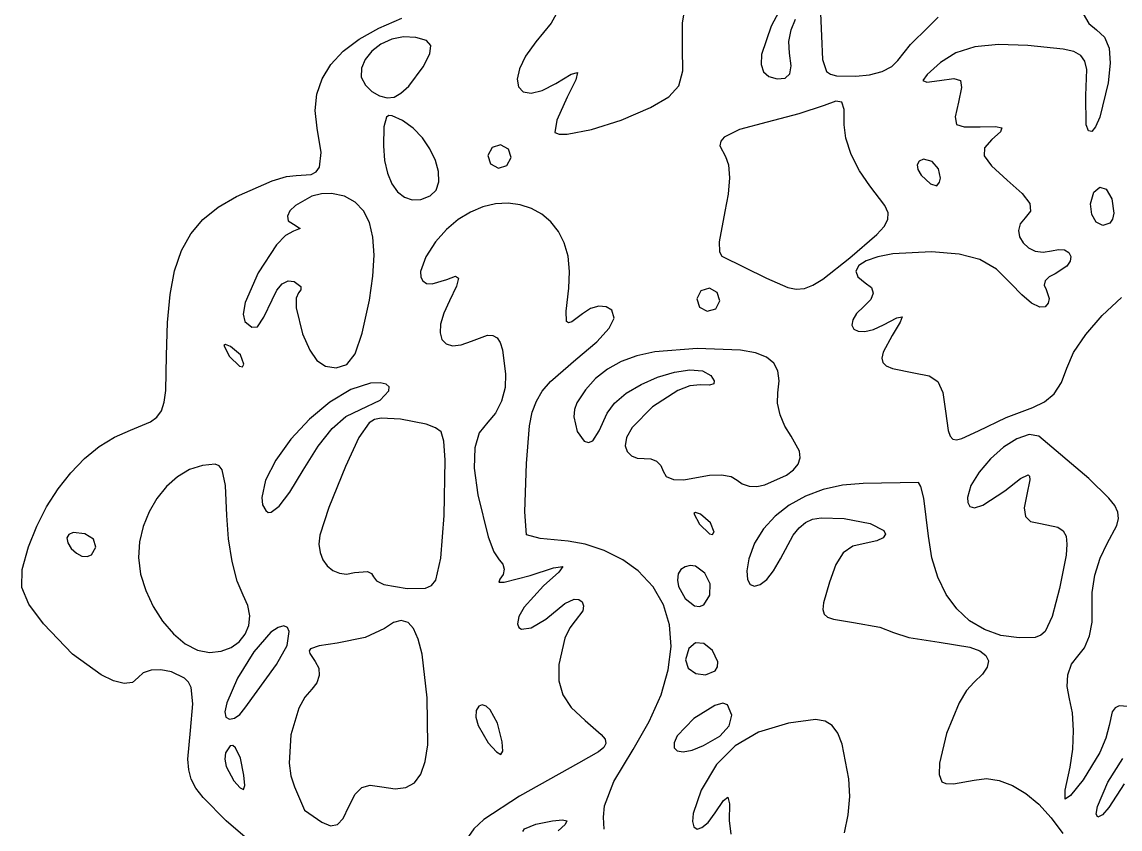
# Model space of a CAD drawing. Extents: x 9 to 1857, y 16 to 982.
# Drawn here: x 1263.6 to 1350.9, y 206.3 to 270.4 of the extents above; entities that cross this region are included whole.
import ezdxf

# ---------------------------------------------------------------- set-up
doc = ezdxf.new("R2010")
doc.units = 0

msp = doc.modelspace()

# ---------------------------------------------------------------- linework, layer by layer
at = {"layer": 'Layer 1'}
for p, q in [((1324.8437, 273.23705), (1323.156334, 270.089333)), ((1316.111671, 270.33617), (1316.422222, 272.293998)), ((1291.965515, 269.938822), (1293.798, 270.72022)), ((1306.059888, 271.037731), (1305.667348, 270.329052)), ((1324.742087, 269.813084), (1325.107595, 270.657495)), ((1327.090333, 271.110909), (1327.1607, 269.29067)), ((1335.6397, 270.00841), (1336.431133, 270.800848)), ((1347.95785, 271.074869), (1348.413025, 270.310464)), ((1290.414217, 269.065625), (1291.965515, 269.938822)), ((1305.667348, 270.329052), (1304.4606, 268.83676)), ((1316.1011, 268.32503), (1316.111671, 270.33617)), ((1323.156334, 270.089333), (1322.395125, 267.842475)), ((1324.570811, 268.869573), (1324.742087, 269.813084)), ((1334.226262, 268.646701), (1335.6397, 270.00841)), ((1348.413025, 270.310464), (1349.0212, 269.78873)), ((1349.0212, 269.78873), (1349.654448, 269.213211)), ((1289.145508, 268.102449), (1290.414217, 269.065625)), ((1293.001803, 269.045848), (1292.143896, 268.648866)), ((1293.944671, 269.245671), (1293.001803, 269.045848)), ((1294.9217, 269.20016), (1293.944671, 269.245671)), ((1295.761481, 268.952852), (1294.9217, 269.20016)), ((1296.1222, 268.550569), (1295.761481, 268.952852)), ((1304.4606, 268.83676), (1303.645916, 267.709527)), ((1324.6267, 267.93705), (1324.570811, 268.869573)), ((1327.1607, 269.29067), (1327.249011, 267.441452)), ((1349.654448, 269.213211), (1350.015887, 268.338469)), ((1288.160788, 267.051118), (1289.145508, 268.102449)), ((1291.42175, 268.102904), (1290.886167, 267.456137)), ((1292.143896, 268.648866), (1291.42175, 268.102904)), ((1296.030669, 267.887216), (1296.1222, 268.550569)), ((1316.138209, 266.546356), (1316.1011, 268.32503)), ((1324.753708, 266.941188), (1324.6267, 267.93705)), ((1333.2377, 267.36855), (1334.226262, 268.646701)), ((1337.840119, 267.972875), (1336.6182, 267.1969)), ((1339.354275, 268.448553), (1337.840119, 267.972875)), ((1341.236269, 268.638753), (1339.354275, 268.448553)), ((1343.5617, 268.5583), (1341.236269, 268.638753)), ((1346.368686, 268.272188), (1343.5617, 268.5583)), ((1347.22331, 268.069075), (1346.368686, 268.272188)), ((1347.783962, 267.764003), (1347.22331, 268.069075)), ((1350.015887, 268.338469), (1350.110833, 267.140422)), ((1290.886167, 267.456137), (1290.587947, 266.756743)), ((1295.5137, 266.8567), (1296.030669, 267.887216)), ((1303.645916, 267.709527), (1303.154969, 266.714718)), ((1322.395125, 267.842475), (1322.360042, 267.046123)), ((1327.249011, 267.441452), (1327.563437, 266.494827)), ((1332.761891, 266.893055), (1333.2377, 267.36855)), ((1336.6182, 267.1969), (1335.564728, 266.265088)), ((1348.104601, 267.310528), (1347.783962, 267.764003)), ((1348.239183, 266.662211), (1348.104601, 267.310528)), ((1350.110833, 267.140422), (1349.9446, 265.59499)), ((1287.461456, 265.91345), (1288.160788, 267.051118)), ((1290.587947, 266.756743), (1290.577891, 266.052898)), ((1294.350812, 265.318418), (1295.5137, 266.8567)), ((1303.154969, 266.714718), (1302.970481, 265.888353)), ((1306.0402, 265.54395), (1307.275545, 266.286889)), ((1307.275545, 266.286889), (1307.781713, 266.420576)), ((1307.781713, 266.420576), (1307.643648, 265.842448)), ((1315.831425, 265.360396), (1316.138209, 266.546356)), ((1322.360042, 267.046123), (1322.554353, 266.462092)), ((1322.554353, 266.462092), (1322.977344, 266.086084)), ((1324.272648, 265.966344), (1324.641737, 266.296546)), ((1324.641737, 266.296546), (1324.753708, 266.941188)), ((1327.563437, 266.494827), (1327.885597, 266.267114)), ((1327.885597, 266.267114), (1328.36047, 266.153599)), ((1329.8966, 266.12057), (1330.981709, 266.228105)), ((1330.981709, 266.228105), (1331.97335, 266.499254)), ((1331.97335, 266.499254), (1332.761891, 266.893055)), ((1335.564728, 266.265088), (1335.205175, 265.779076)), ((1348.166, 264.59528), (1348.239183, 266.662211)), ((1287.048914, 264.691269), (1287.461456, 265.91345)), ((1290.577891, 266.052898), (1290.9068, 265.39278)), ((1290.9068, 265.39278), (1291.430816, 264.902536)), ((1302.970481, 265.888353), (1303.075175, 265.266455)), ((1304.951562, 264.98777), (1306.0402, 265.54395)), ((1307.643648, 265.842448), (1306.9463, 264.44994)), ((1315.029003, 264.485111), (1315.831425, 265.360396)), ((1322.977344, 266.086084), (1323.6283, 265.9138)), ((1323.6283, 265.9138), (1324.272648, 265.966344)), ((1328.36047, 266.153599), (1329.8966, 266.12057)), ((1335.205175, 265.779076), (1335.535134, 265.646182)), ((1335.535134, 265.646182), (1336.5502, 265.77372)), ((1336.5502, 265.77372), (1337.679941, 265.924258)), ((1337.679941, 265.924258), (1338.2199, 265.786481)), ((1338.2199, 265.786481), (1338.298309, 265.212867)), ((1349.9446, 265.59499), (1349.288778, 262.873877)), ((1286.924562, 263.386395), (1287.048914, 264.691269)), ((1291.430816, 264.902536), (1292.035175, 264.560733)), ((1292.035175, 264.560733), (1292.645122, 264.398415)), ((1292.645122, 264.398415), (1293.1859, 264.44663)), ((1293.1859, 264.44663), (1293.73042, 264.759669)), ((1293.1859, 264.44663), (1293.1859, 264.44663)), ((1293.73042, 264.759669), (1294.350812, 265.318418)), ((1303.075175, 265.266455), (1303.451772, 264.885044)), ((1303.451772, 264.885044), (1304.082994, 264.780142)), ((1304.082994, 264.780142), (1304.951562, 264.98777)), ((1306.9463, 264.44994), (1306.137487, 262.621004)), ((1313.5792, 263.63846), (1315.029003, 264.485111)), ((1338.298309, 265.212867), (1338.0434, 264.05589)), ((1348.199584, 262.26165), (1348.166, 264.59528)), ((1311.234902, 262.624256), (1313.5792, 263.63846)), ((1327.379, 263.80423), (1325.356112, 263.121265)), ((1328.295105, 264.132462), (1327.379, 263.80423)), ((1328.785462, 264.060992), (1328.295105, 264.132462)), ((1328.966614, 263.475679), (1328.785462, 264.060992)), ((1338.0434, 264.05589), (1337.793255, 262.89475)), ((1287.0898, 262.00065), (1286.924562, 263.386395)), ((1292.582962, 262.852625), (1292.388458, 262.099489)), ((1292.771269, 262.986023), (1292.582962, 262.852625)), ((1293.036611, 262.979474), (1292.771269, 262.986023)), ((1293.8474, 262.61304), (1293.036611, 262.979474)), ((1325.356112, 263.121265), (1322.844, 262.4659)), ((1328.9551, 262.26238), (1328.966614, 263.475679)), ((1337.793255, 262.89475), (1337.898337, 262.293522)), ((1349.288778, 262.873877), (1348.951193, 262.096)), ((1287.395264, 260.070201), (1287.0898, 262.00065)), ((1292.388458, 262.099489), (1292.3551, 260.58706)), ((1294.707571, 262.002138), (1293.8474, 262.61304)), ((1295.446803, 261.227063), (1294.707571, 262.002138)), ((1306.137487, 262.621004), (1305.9691, 261.65738)), ((1306.956592, 261.510517), (1308.869612, 261.873875)), ((1308.869612, 261.873875), (1311.234902, 262.624256)), ((1320.656517, 261.882198), (1319.433562, 261.281676)), ((1322.844, 262.4659), (1320.656517, 261.882198)), ((1329.087147, 261.185335), (1328.9551, 262.26238)), ((1337.898337, 262.293522), (1338.506127, 262.084564)), ((1338.506127, 262.084564), (1339.7641, 262.10023)), ((1339.7641, 262.10023), (1340.989778, 262.131356)), ((1340.989778, 262.131356), (1341.503725, 262.027414)), ((1341.503725, 262.027414), (1341.382384, 261.705497)), ((1348.38161, 261.775841), (1348.199584, 262.26165)), ((1348.951193, 262.096), (1348.640475, 261.725306)), ((1296.042208, 260.349919), (1295.446803, 261.227063)), ((1305.9691, 261.65738), (1306.317576, 261.512471)), ((1306.317576, 261.512471), (1306.956592, 261.510517)), ((1319.433562, 261.281676), (1319.155632, 260.951966)), ((1329.5194, 259.911961), (1329.087147, 261.185335)), ((1340.7022, 261.0827), (1340.124323, 260.430845)), ((1341.382384, 261.705497), (1340.7022, 261.0827)), ((1348.640475, 261.725306), (1348.38161, 261.775841)), ((1292.3551, 260.58706), (1292.438483, 259.419975)), ((1296.4709, 259.432811), (1296.042208, 260.349919)), ((1300.9826, 260.4497), (1300.65405, 259.82617)), ((1301.656375, 260.656315), (1300.9826, 260.4497)), ((1302.2799, 260.32779), (1301.656375, 260.656315)), ((1302.486512, 259.653986), (1302.2799, 260.32779)), ((1319.155632, 260.951966), (1319.085052, 260.590279)), ((1319.085052, 260.590279), (1319.5209, 259.73395)), ((1340.124323, 260.430845), (1340.093187, 259.788448)), ((1287.253588, 258.883413), (1287.395264, 260.070201)), ((1292.438483, 259.419975), (1292.660009, 258.41238)), ((1296.709992, 258.537844), (1296.4709, 259.432811)), ((1300.65405, 259.82617), (1300.8607, 259.15236)), ((1302.158, 259.03047), (1302.486512, 259.653986)), ((1319.5209, 259.73395), (1319.777581, 259.076457)), ((1330.184303, 258.60139), (1329.5194, 259.911961)), ((1334.917281, 259.376322), (1334.76745, 259.090454)), ((1335.2683, 259.52248), (1334.917281, 259.376322)), ((1335.956608, 259.338925), (1335.2683, 259.52248)), ((1336.448387, 258.754264), (1335.956608, 259.338925)), ((1340.093187, 259.788448), (1340.671783, 258.989626)), ((1286.609242, 258.3163), (1286.997719, 258.530146)), ((1286.997719, 258.530146), (1287.253588, 258.883413)), ((1292.660009, 258.41238), (1293.004868, 257.580181)), ((1296.736597, 257.727121), (1296.709992, 258.537844)), ((1300.8607, 259.15236), (1301.484225, 258.823845)), ((1301.484225, 258.823845), (1302.158, 259.03047)), ((1302.158, 259.03047), (1302.158, 259.03047)), ((1319.777581, 259.076457), (1319.854375, 258.037378)), ((1331.0143, 257.41275), (1330.184303, 258.60139)), ((1334.76745, 259.090454), (1334.824544, 258.706131)), ((1334.824544, 258.706131), (1335.0943, 258.26461)), ((1336.613898, 258.02746), (1336.448387, 258.754264)), ((1340.671783, 258.989626), (1341.9231, 257.8685)), ((1280.6589, 256.56063), (1283.505413, 257.795748)), ((1283.505413, 257.795748), (1284.652102, 258.146194)), ((1284.652102, 258.146194), (1285.4067, 258.24488)), ((1285.4067, 258.24488), (1286.609242, 258.3163)), ((1293.004868, 257.580181), (1293.45825, 256.939284)), ((1296.527829, 257.062749), (1296.736597, 257.727121)), ((1319.854375, 258.037378), (1319.752931, 256.759419)), ((1335.0943, 258.26461), (1335.833275, 257.559416)), ((1335.833275, 257.559416), (1336.3234, 257.41748)), ((1336.3234, 257.41748), (1336.533759, 257.691682)), ((1336.533759, 257.691682), (1336.613898, 258.02746)), ((1341.9231, 257.8685), (1343.111534, 256.798766)), ((1287.429872, 256.780129), (1286.656359, 256.58326)), ((1288.2071, 256.80809), (1287.429872, 256.780129)), ((1289.24972, 256.584453), (1288.2071, 256.80809)), ((1293.45825, 256.939284), (1294.005344, 256.505594)), ((1295.321429, 256.323461), (1296.0608, 256.60683)), ((1296.0608, 256.60683), (1296.527829, 257.062749)), ((1296.0608, 256.60683), (1296.0608, 256.60683)), ((1319.752931, 256.759419), (1319.4749, 255.38529)), ((1332.203112, 255.858137), (1331.0143, 257.41275)), ((1336.3234, 257.41748), (1336.3234, 257.41748)), ((1343.111534, 256.798766), (1343.7118, 256.012052)), ((1348.5512, 255.98003), (1348.810536, 256.908526)), ((1348.810536, 256.908526), (1349.272737, 257.307898)), ((1349.272737, 257.307898), (1349.79732, 257.14454)), ((1349.79732, 257.14454), (1350.2438, 256.38485)), ((1279.199116, 255.70438), (1280.6589, 256.56063)), ((1285.34215, 255.862391), (1284.912289, 255.428191)), ((1286.656359, 256.58326), (1285.34215, 255.862391)), ((1290.100837, 256.126172), (1289.24972, 256.584453)), ((1290.761173, 255.43117), (1290.100837, 256.126172)), ((1294.005344, 256.505594), (1294.631341, 256.295018)), ((1294.631341, 256.295018), (1295.321429, 256.323461)), ((1300.255891, 255.74172), (1299.253922, 255.328608)), ((1301.262923, 255.973024), (1300.255891, 255.74172)), ((1302.254361, 256.02704), (1301.262923, 255.973024)), ((1303.20955, 255.908292), (1302.254361, 256.02704)), ((1304.107832, 255.621301), (1303.20955, 255.908292)), ((1332.447536, 255.279935), (1332.203112, 255.858137)), ((1343.7118, 256.012052), (1343.774316, 255.402072)), ((1348.636802, 255.132394), (1348.5512, 255.98003)), ((1348.5512, 255.98003), (1348.5512, 255.98003)), ((1350.2438, 256.38485), (1350.391875, 255.240029)), ((1277.998013, 254.732921), (1279.199116, 255.70438)), ((1284.912289, 255.428191), (1284.707816, 255.00468)), ((1284.707816, 255.00468), (1284.784146, 254.636756)), ((1291.23145, 254.49737), (1290.761173, 255.43117)), ((1299.253922, 255.328608), (1298.277672, 254.729166)), ((1304.928552, 255.170589), (1304.107832, 255.621301)), ((1305.651053, 254.560677), (1304.928552, 255.170589)), ((1319.4749, 255.38529), (1319.038225, 252.961758)), ((1332.4338, 254.745271), (1332.447536, 255.279935)), ((1343.3495, 254.86254), (1342.960842, 254.390808)), ((1343.774316, 255.402072), (1343.3495, 254.86254)), ((1348.994512, 254.522661), (1348.636802, 255.132394)), ((1350.391875, 255.240029), (1350.292034, 254.771787)), ((1277.035634, 253.60094), (1277.998013, 254.732921)), ((1284.784146, 254.636756), (1285.1967, 254.36932)), ((1285.732525, 254.033376), (1285.1867, 253.80385)), ((1285.1967, 254.36932), (1285.732525, 254.033376)), ((1291.512389, 253.322696), (1291.23145, 254.49737)), ((1298.277672, 254.729166), (1297.347797, 253.938872)), ((1306.254678, 253.796088), (1305.651053, 254.560677)), ((1331.557337, 253.538957), (1332.143277, 254.187245)), ((1332.143277, 254.187245), (1332.4338, 254.745271)), ((1342.960842, 254.390808), (1342.826027, 253.87642)), ((1349.513567, 254.26093), (1348.994512, 254.522661)), ((1350.0832, 254.4573), (1349.513567, 254.26093)), ((1350.292034, 254.771787), (1350.0832, 254.4573)), ((1276.292025, 252.263124), (1277.035634, 253.60094)), ((1284.558154, 253.477277), (1283.83622, 252.73672)), ((1285.1867, 253.80385), (1284.558154, 253.477277)), ((1291.604712, 251.905073), (1291.512389, 253.322696)), ((1297.347797, 253.938872), (1296.484955, 252.953204)), ((1306.718772, 252.881343), (1306.254678, 253.796088)), ((1329.4247, 251.704), (1331.557337, 253.538957)), ((1342.826027, 253.87642), (1342.91117, 253.361484)), ((1342.91117, 253.361484), (1343.182387, 252.888105)), ((1275.747232, 250.674158), (1276.292025, 252.263124)), ((1283.83622, 252.73672), (1282.382212, 250.515466)), ((1296.484955, 252.953204), (1295.7098, 251.76764)), ((1307.022678, 251.820964), (1306.718772, 252.881343)), ((1319.038225, 252.961758), (1319.053362, 252.170116)), ((1343.182387, 252.888105), (1343.605794, 252.498391)), ((1343.605794, 252.498391), (1344.147505, 252.234447)), ((1344.147505, 252.234447), (1344.773635, 252.138381)), ((1344.773635, 252.138381), (1345.4503, 252.2523)), ((1345.4503, 252.2523), (1346.002911, 252.363214)), ((1346.002911, 252.363214), (1346.474512, 252.316799)), ((1346.474512, 252.316799), (1346.815108, 252.127567)), ((1291.509142, 250.242423), (1291.604712, 251.905073)), ((1295.7098, 251.76764), (1295.284678, 250.599176)), ((1307.145739, 250.619472), (1307.022678, 251.820964)), ((1319.053362, 252.170116), (1319.2347, 251.81477)), ((1319.2347, 251.81477), (1322.7797, 250.08861)), ((1327.27413, 250.012123), (1329.4247, 251.704)), ((1330.717137, 251.461692), (1330.119593, 251.077556)), ((1331.634628, 251.781178), (1330.717137, 251.461692)), ((1332.832736, 252.01775), (1331.634628, 251.781178)), ((1335.9135, 252.1691), (1332.832736, 252.01775)), ((1338.102984, 251.995152), (1335.9135, 252.1691)), ((1339.7577, 251.566685), (1338.102984, 251.995152)), ((1341.072441, 250.805667), (1339.7577, 251.566685)), ((1346.915339, 251.418721), (1346.660837, 251.028765)), ((1346.815108, 252.127567), (1346.9747, 251.81003)), ((1346.9747, 251.81003), (1346.915339, 251.418721)), ((1275.3813, 248.788729), (1275.747232, 250.674158)), ((1282.382212, 250.515466), (1281.364723, 248.143712)), ((1295.284678, 250.599176), (1295.308825, 250.168402)), ((1307.0673, 249.28139), (1307.145739, 250.619472)), ((1330.119593, 251.077556), (1329.88132, 250.647031)), ((1329.88132, 250.647031), (1330.041647, 250.188382)), ((1342.242, 249.63407), (1341.072441, 250.805667)), ((1346.660837, 251.028765), (1345.7289, 250.43344)), ((1283.876619, 249.129636), (1284.3004, 249.630965)), ((1284.3004, 249.630965), (1284.760406, 249.861567)), ((1284.760406, 249.861567), (1285.2575, 249.82218)), ((1285.2575, 249.82218), (1285.783862, 249.410945)), ((1291.2264, 248.33267), (1291.509142, 250.242423)), ((1295.308825, 250.168402), (1295.47735, 249.854206)), ((1295.47735, 249.854206), (1295.780181, 249.667293)), ((1295.780181, 249.667293), (1296.207247, 249.618368)), ((1296.207247, 249.618368), (1297.3938, 249.9773)), ((1297.3938, 249.9773), (1298.063162, 250.226902)), ((1298.063162, 250.226902), (1298.315075, 250.067951)), ((1298.315075, 250.067951), (1298.15655, 249.442038)), ((1322.7797, 250.08861), (1322.7796, 250.0886)), ((1322.7796, 250.0886), (1324.477189, 249.332196)), ((1326.485421, 249.52812), (1327.27413, 250.012123)), ((1330.041647, 250.188382), (1330.6399, 249.71987)), ((1330.6399, 249.71987), (1331.127013, 249.327936)), ((1343.073056, 248.744637), (1342.242, 249.63407)), ((1344.9505, 249.875699), (1344.862425, 249.52645)), ((1345.247225, 250.191684), (1344.9505, 249.875699)), ((1345.7289, 250.43344), (1345.247225, 250.191684)), ((1275.174274, 246.561524), (1275.3813, 248.788729)), ((1283.4882, 248.35684), (1283.876619, 249.129636)), ((1285.6044, 248.90995), (1285.418498, 248.478572)), ((1285.788064, 249.156703), (1285.6044, 248.90995)), ((1285.783862, 249.410945), (1285.788064, 249.156703)), ((1298.15655, 249.442038), (1297.5946, 248.29075)), ((1306.855028, 247.45976), (1307.0673, 249.28139)), ((1317.5823, 249.0741), (1317.25375, 248.45058)), ((1318.256075, 249.280724), (1317.5823, 249.0741)), ((1318.8796, 248.9522), (1318.256075, 249.280724)), ((1319.086213, 248.278399), (1318.8796, 248.9522)), ((1324.477189, 249.332196), (1325.152652, 249.204129)), ((1325.152652, 249.204129), (1325.800162, 249.264113)), ((1325.800162, 249.264113), (1326.485421, 249.52812)), ((1331.271825, 248.888211), (1331.073925, 248.393536)), ((1331.127013, 249.327936), (1331.271825, 248.888211)), ((1343.8602, 248.104557), (1343.073056, 248.744637)), ((1344.862425, 249.52645), (1345.0067, 249.1849)), ((1345.0067, 249.1849), (1345.257775, 248.45748)), ((1281.364723, 248.143712), (1281.188438, 247.215029)), ((1282.84745, 246.978982), (1283.4882, 248.35684)), ((1285.418498, 248.478572), (1285.416487, 247.721612)), ((1290.666527, 245.712877), (1291.2264, 248.33267)), ((1297.5946, 248.29075), (1297.136332, 247.290587)), ((1317.25375, 248.45058), (1317.4604, 247.77678)), ((1318.7577, 247.65487), (1319.086213, 248.278399)), ((1331.073925, 248.393536), (1330.5329, 247.83675)), ((1344.514669, 247.773632), (1343.8602, 248.104557)), ((1345.171906, 248.10184), (1344.9477, 247.81166)), ((1345.257775, 248.45748), (1345.171906, 248.10184)), ((1349.473692, 247.107495), (1351.0087, 248.55558)), ((1281.188438, 247.215029), (1281.3238, 246.62508)), ((1285.416487, 247.721612), (1285.9224, 245.6578)), ((1297.136332, 247.290587), (1296.888331, 246.431434)), ((1306.905725, 246.625169), (1306.855028, 247.45976)), ((1308.1537, 247.24737), (1307.308809, 246.610183)), ((1308.809227, 247.659556), (1308.1537, 247.24737)), ((1309.468287, 247.849521), (1308.809227, 247.659556)), ((1310.054205, 247.808114), (1309.468287, 247.849521)), ((1310.4903, 247.52618), (1310.054205, 247.808114)), ((1310.670406, 246.912753), (1310.4903, 247.52618)), ((1317.4604, 247.77678), (1318.083887, 247.448248)), ((1318.083887, 247.448248), (1318.7577, 247.65487)), ((1318.7577, 247.65487), (1318.7577, 247.65487)), ((1329.955137, 247.266533), (1329.644911, 246.762331)), ((1330.5329, 247.83675), (1329.955137, 247.266533)), ((1333.142044, 246.921411), (1333.56645, 247.018403)), ((1333.56645, 247.018403), (1333.425281, 246.579463)), ((1344.9477, 247.81166), (1344.514669, 247.773632)), ((1348.171288, 245.605989), (1349.473692, 247.107495)), ((1275.1062, 243.94723), (1275.174274, 246.561524)), ((1281.3238, 246.62508), (1281.878025, 246.196011)), ((1281.878025, 246.196011), (1282.343, 246.21176)), ((1282.343, 246.21176), (1282.3465, 246.2117)), ((1282.3465, 246.2117), (1282.84745, 246.978982)), ((1296.888331, 246.431434), (1296.842277, 245.728471)), ((1307.05763, 246.52569), (1306.905725, 246.625169)), ((1307.308809, 246.610183), (1307.05763, 246.52569)), ((1310.2894, 246.10026), (1310.670406, 246.912753)), ((1329.644911, 246.762331), (1329.578733, 246.346359)), ((1329.578733, 246.346359), (1329.733113, 246.040835)), ((1331.284693, 246.009111), (1332.0864, 246.36754)), ((1332.0864, 246.36754), (1332.0867, 246.3674)), ((1332.0867, 246.3674), (1333.142044, 246.921411)), ((1333.425281, 246.579463), (1332.7839, 245.52568)), ((1285.9224, 245.6578), (1286.482567, 244.36742)), ((1290.098337, 244.066795), (1290.666527, 245.712877)), ((1296.842277, 245.728471), (1296.98985, 245.196881)), ((1299.35, 245.08787), (1300.61282, 245.541903)), ((1300.61282, 245.541903), (1301.050323, 245.537183)), ((1301.050323, 245.537183), (1301.383762, 245.353508)), ((1301.383762, 245.353508), (1301.632044, 244.972527)), ((1309.298194, 245.021044), (1310.2894, 246.10026)), ((1329.733113, 246.040835), (1330.084559, 245.867975)), ((1330.084559, 245.867975), (1330.609583, 245.849994)), ((1330.609583, 245.849994), (1331.284693, 246.009111)), ((1332.7839, 245.52568), (1332.059483, 244.191548)), ((1347.198564, 244.176173), (1348.171288, 245.605989)), ((1279.794417, 244.807979), (1279.649162, 244.721174)), ((1279.649162, 244.721174), (1280.1168, 243.86676)), ((1280.1908, 244.65056), (1279.794417, 244.807979)), ((1280.977325, 243.980566), (1280.1908, 244.65056)), ((1296.98985, 245.196881), (1297.322729, 244.851845)), ((1297.322729, 244.851845), (1297.832594, 244.708543)), ((1297.832594, 244.708543), (1298.511124, 244.782158)), ((1298.511124, 244.782158), (1299.35, 245.08787)), ((1301.632044, 244.972527), (1301.814073, 244.375891)), ((1301.814073, 244.375891), (1302.055, 242.46226)), ((1307.6477, 243.60745), (1309.298194, 245.021044)), ((1317.2844, 244.49612), (1313.906055, 244.232207)), ((1320.727208, 244.354897), (1317.2844, 244.49612)), ((1275.037898, 241.154735), (1275.1062, 243.94723)), ((1280.1168, 243.86676), (1280.894425, 243.103672)), ((1281.2612, 243.2441), (1280.977325, 243.980566)), ((1286.482567, 244.36742), (1287.061587, 243.540118)), ((1287.061587, 243.540118), (1287.735014, 243.099429)), ((1289.43218, 243.212705), (1290.098337, 244.066795)), ((1305.631755, 241.860566), (1307.6477, 243.60745)), ((1312.492359, 243.90913), (1311.246612, 243.451544)), ((1313.906055, 244.232207), (1312.492359, 243.90913)), ((1321.917514, 244.138452), (1320.727208, 244.354897)), ((1322.791563, 243.804011), (1321.917514, 244.138452)), ((1323.37771, 243.335992), (1322.791563, 243.804011)), ((1332.059483, 244.191548), (1331.95201, 243.730667)), ((1331.95201, 243.730667), (1332.032087, 243.376573)), ((1346.6526, 242.94316), (1347.198564, 244.176173)), ((1280.894425, 243.103672), (1281.147834, 243.050722)), ((1281.147834, 243.050722), (1281.2609, 243.24408)), ((1281.2609, 243.24408), (1281.2612, 243.2441)), ((1287.735014, 243.099429), (1288.5784, 242.96889)), ((1288.5784, 242.96889), (1289.43218, 243.212705)), ((1310.15704, 242.854129), (1309.211864, 242.111566)), ((1311.246612, 243.451544), (1310.15704, 242.854129)), ((1315.472481, 242.612421), (1316.699708, 242.800272)), ((1316.699708, 242.800272), (1317.701309, 242.730731)), ((1317.701309, 242.730731), (1318.3577, 242.35996)), ((1323.704311, 242.718813), (1323.37771, 243.335992)), ((1323.799722, 241.936893), (1323.704311, 242.718813)), ((1332.032087, 243.376573), (1332.31301, 243.106263)), ((1332.31301, 243.106263), (1332.808073, 242.896738)), ((1332.808073, 242.896738), (1334.4938, 242.56803)), ((1346.228267, 241.792503), (1346.6526, 242.94316)), ((1292.078258, 241.766797), (1291.3267, 241.73235)), ((1292.564461, 241.660806), (1292.078258, 241.766797)), ((1302.055, 242.46226), (1302.006733, 241.389879)), ((1304.973288, 241.100931), (1305.631755, 241.860566)), ((1309.211864, 242.111566), (1308.39931, 241.218533)), ((1312.819486, 241.639889), (1314.139213, 242.211014)), ((1314.139213, 242.211014), (1315.472481, 242.612421)), ((1318.3577, 242.35996), (1318.640822, 241.936825)), ((1318.640822, 241.936825), (1318.615375, 241.687651)), ((1323.6923, 240.97465), (1323.799722, 241.936893)), ((1334.4938, 242.56803), (1335.713677, 242.321121)), ((1335.713677, 242.321121), (1336.418912, 241.876743)), ((1336.418912, 241.876743), (1336.792892, 241.01254)), ((1345.650212, 240.903055), (1346.228267, 241.792503)), ((1274.914178, 240.235123), (1275.037898, 241.154735)), ((1289.745834, 241.238893), (1288.083388, 240.239464)), ((1291.3267, 241.73235), (1289.745834, 241.238893)), ((1292.074783, 240.397639), (1292.784613, 241.140545)), ((1292.796261, 241.442636), (1292.564461, 241.660806)), ((1292.784613, 241.140545), (1292.796261, 241.442636)), ((1302.006733, 241.389879), (1301.726387, 240.312238)), ((1304.498812, 240.314697), (1304.973288, 241.100931)), ((1308.39931, 241.218533), (1307.7076, 240.16971)), ((1310.698996, 240.163835), (1311.632886, 240.942883)), ((1311.632886, 240.942883), (1312.819486, 241.639889)), ((1315.742522, 241.161358), (1313.723175, 239.856694)), ((1316.707192, 241.52803), (1315.742522, 241.161358)), ((1317.5361, 241.61853), (1316.707192, 241.52803)), ((1318.255691, 241.589275), (1317.5361, 241.61853)), ((1318.615375, 241.687651), (1318.255691, 241.589275)), ((1323.673355, 240.156221), (1323.6923, 240.97465)), ((1336.792892, 241.01254), (1337.019, 239.50616)), ((1344.898627, 240.251882), (1345.650212, 240.903055)), ((1274.692313, 239.553439), (1274.914178, 240.235123)), ((1288.083388, 240.239464), (1286.457109, 238.876919)), ((1290.5226, 239.65816), (1292.074783, 240.397639)), ((1301.726387, 240.312238), (1301.259948, 239.354667)), ((1304.171566, 239.425014), (1304.498812, 240.314697)), ((1307.7076, 240.16971), (1307.522104, 239.649463)), ((1310.1374, 239.34658), (1310.698996, 240.163835)), ((1323.867737, 239.232546), (1323.673355, 240.156221)), ((1343.9537, 239.81605), (1344.898627, 240.251882)), ((1274.343476, 239.04981), (1274.692313, 239.553439)), ((1289.361941, 239.081601), (1290.5226, 239.65816)), ((1301.259948, 239.354667), (1300.6534, 238.6425)), ((1303.954789, 238.355027), (1304.171566, 239.425014)), ((1307.522104, 239.649463), (1307.479994, 239.064529)), ((1309.486087, 237.942861), (1310.1374, 239.34658)), ((1313.723175, 239.856694), (1312.112616, 238.21893)), ((1324.240527, 238.316898), (1323.867737, 239.232546)), ((1337.019, 239.50616), (1337.237216, 237.970755)), ((1341.851825, 239.006343), (1343.9537, 239.81605)), ((1272.2469, 238.00853), (1273.838845, 238.664364)), ((1273.838845, 238.664364), (1274.343476, 239.04981)), ((1286.457109, 238.876919), (1284.98475, 237.294115)), ((1288.25935, 238.131951), (1289.361941, 239.081601)), ((1291.199125, 238.599042), (1290.393331, 237.437044)), ((1291.636934, 238.859189), (1291.199125, 238.599042)), ((1292.166206, 238.96417), (1291.636934, 238.859189)), ((1293.7037, 238.88484), (1292.166206, 238.96417)), ((1295.731175, 238.490925), (1293.7037, 238.88484)), ((1296.4901, 238.199422), (1295.731175, 238.490925)), ((1300.6534, 238.6425), (1299.963969, 237.787585)), ((1303.7056, 235.36674), (1303.954789, 238.355027)), ((1307.479994, 239.064529), (1307.7361, 237.912626)), ((1324.7568, 237.52255), (1324.240527, 238.316898)), ((1339.6313, 237.96721), (1341.851825, 239.006343)), ((1269.751731, 236.699865), (1270.977908, 237.458118)), ((1270.977908, 237.458118), (1272.2469, 238.00853)), ((1287.150609, 236.741236), (1288.25935, 238.131951)), ((1290.393331, 237.437044), (1289.3397, 235.12576)), ((1296.9377, 237.88848), (1296.4901, 238.199422)), ((1297.148684, 237.13049), (1296.9377, 237.88848)), ((1299.963969, 237.787585), (1299.605475, 236.59375)), ((1307.7361, 237.912626), (1308.296256, 237.13805)), ((1308.9808, 237.16483), (1309.486087, 237.942861)), ((1311.65893, 237.435884), (1311.5454, 236.76246)), ((1312.112616, 238.21893), (1311.65893, 237.435884)), ((1325.424117, 236.339359), (1324.7568, 237.52255)), ((1337.237216, 237.970755), (1337.383806, 237.53267)), ((1337.383806, 237.53267), (1337.593375, 237.291956)), ((1338.315422, 237.335522), (1339.6313, 237.96721)), ((1343.66945, 237.660118), (1342.693467, 237.330508)), ((1344.4422, 237.51908), (1343.66945, 237.660118)), ((1348.4021, 234.16449), (1344.4422, 237.51908)), ((1268.583408, 235.750938), (1269.751731, 236.699865)), ((1284.98475, 237.294115), (1283.784059, 235.633909)), ((1285.9715, 234.84148), (1287.150609, 236.741236)), ((1297.26335, 235.621729), (1297.148684, 237.13049)), ((1299.605475, 236.59375), (1299.567044, 234.984273)), ((1308.296256, 237.13805), (1308.634209, 237.024775)), ((1308.634209, 237.024775), (1308.9808, 237.16485)), ((1308.9808, 237.16485), (1308.9808, 237.16483)), ((1311.5454, 236.76246), (1311.716059, 236.314106)), ((1337.593375, 237.291956), (1337.894416, 237.231834)), ((1337.894416, 237.231834), (1338.315422, 237.335522)), ((1341.628204, 236.645903), (1340.587613, 235.72196)), ((1342.693467, 237.330508), (1341.628204, 236.645903)), ((1267.487975, 234.628508), (1268.583408, 235.750938)), ((1311.716059, 236.314106), (1312.058375, 235.975095)), ((1312.058375, 235.975095), (1312.522603, 235.778411)), ((1312.522603, 235.778411), (1313.059, 235.75704)), ((1313.059, 235.75704), (1313.595344, 235.736044)), ((1313.595344, 235.736044), (1314.05935, 235.540336)), ((1325.306812, 235.319995), (1325.46442, 235.810813)), ((1325.46442, 235.810813), (1325.424117, 236.339359)), ((1340.587613, 235.72196), (1339.685644, 234.674335)), ((1276.934362, 234.874713), (1275.978555, 234.300385)), ((1277.9509, 235.21457), (1276.934362, 234.874713)), ((1278.961519, 235.305652), (1277.9509, 235.21457)), ((1279.291204, 235.170069), (1278.961519, 235.305652)), ((1279.52735, 234.865296), (1279.291204, 235.170069)), ((1279.789656, 233.60286), (1279.52735, 234.865296)), ((1283.784059, 235.633909), (1282.972788, 234.039158)), ((1284.908441, 233.090813), (1285.9715, 234.84143)), ((1285.9715, 234.84143), (1285.9715, 234.84148)), ((1289.3397, 235.12576), (1288.014813, 231.873011)), ((1297.1729, 231.22632), (1297.26335, 235.621729)), ((1299.567044, 234.984273), (1299.8378, 232.88243)), ((1303.5903, 231.515334), (1303.7056, 235.36674)), ((1314.05935, 235.540336), (1314.401406, 235.202768)), ((1314.401406, 235.202768), (1314.5719, 234.75619)), ((1324.390852, 234.438638), (1324.949541, 234.863679)), ((1324.949541, 234.863679), (1325.306812, 235.319995)), ((1266.48047, 233.349742), (1267.487975, 234.628508)), ((1275.978555, 234.300385), (1275.107823, 233.526727)), ((1282.972788, 234.039158), (1282.668684, 232.65272)), ((1314.5719, 234.75619), (1314.827244, 234.335098)), ((1314.827244, 234.335098), (1315.40355, 234.100239)), ((1315.40355, 234.100239), (1316.229981, 234.065275)), ((1316.229981, 234.065275), (1317.2357, 234.24387)), ((1317.2357, 234.24387), (1318.263009, 234.43729)), ((1318.263009, 234.43729), (1319.213125, 234.4643)), ((1319.213125, 234.4643), (1319.980278, 234.331418)), ((1319.980278, 234.331418), (1320.4587, 234.04516)), ((1320.4587, 234.04516), (1320.856673, 233.744936)), ((1322.6622, 233.66947), (1324.390852, 234.438638)), ((1339.685644, 234.674335), (1339.036252, 233.618683)), ((1341.7404, 233.18771), (1342.981473, 234.174924)), ((1342.981473, 234.174924), (1343.594038, 234.47156)), ((1343.712033, 234.055771), (1343.4694, 232.90571)), ((1343.594038, 234.47156), (1343.706485, 234.354084)), ((1343.706485, 234.354084), (1343.712033, 234.055771)), ((1350.01082, 232.608979), (1348.4021, 234.16449)), ((1265.575931, 231.931812), (1266.48047, 233.349742)), ((1275.107823, 233.526727), (1274.346513, 232.58888)), ((1279.8897, 231.2277), (1279.789656, 233.60286)), ((1284.0665, 231.980116), (1284.908441, 233.090813)), ((1320.856673, 233.744936), (1321.404788, 233.574029)), ((1321.404788, 233.574029), (1322.030733, 233.544764)), ((1322.030733, 233.544764), (1322.6622, 233.66947)), ((1327.306222, 233.30736), (1325.881856, 232.770995)), ((1328.842314, 233.648898), (1327.306222, 233.30736)), ((1330.463, 233.77772), (1328.842314, 233.648898)), ((1334.859, 233.85112), (1330.463, 233.77772)), ((1335.062269, 233.526126), (1334.859, 233.85112)), ((1335.284025, 232.616043), (1335.062269, 233.526126)), ((1339.036252, 233.618683), (1338.753386, 232.670659)), ((1339.9869, 232.049293), (1341.7404, 233.18771)), ((1274.346513, 232.58888), (1273.718969, 231.521987)), ((1282.668684, 232.65272), (1282.743618, 232.08226)), ((1299.8378, 232.88243), (1300.666175, 229.538141)), ((1325.881856, 232.770995), (1324.59635, 232.057693)), ((1335.6759, 229.59874), (1335.284025, 232.616043)), ((1338.753386, 232.670659), (1338.785011, 232.273151)), ((1338.785011, 232.273151), (1338.951, 231.94592)), ((1343.4694, 232.90571), (1343.275705, 231.83192)), ((1350.468119, 232.025523), (1350.01082, 232.608979)), ((1264.789395, 230.391884), (1265.575931, 231.931812)), ((1273.718969, 231.521987), (1273.249539, 230.361188)), ((1282.743618, 232.08226), (1282.9895, 231.61745)), ((1282.9895, 231.61745), (1283.187302, 231.480544)), ((1283.187302, 231.480544), (1283.431559, 231.494081)), ((1283.431559, 231.494081), (1284.0665, 231.980116)), ((1288.014813, 231.873011), (1287.2894, 229.67597)), ((1303.7156, 229.70431), (1303.5903, 231.515334)), ((1317.151173, 231.481629), (1317.005937, 231.394824)), ((1317.005937, 231.394824), (1317.4735, 230.54041)), ((1317.5475, 231.32421), (1317.151173, 231.481629)), ((1318.334112, 230.65421), (1317.5475, 231.32421)), ((1324.59635, 232.057693), (1323.476838, 231.185342)), ((1338.951, 231.94592), (1339.333491, 231.847858)), ((1339.333491, 231.847858), (1339.9869, 232.049293)), ((1343.275705, 231.83192), (1343.366138, 231.145674)), ((1350.713363, 231.503374), (1350.468119, 232.025523)), ((1350.761042, 230.99136), (1350.713363, 231.503374)), ((1280.021808, 229.379699), (1279.8897, 231.2277)), ((1296.906802, 227.843527), (1297.1729, 231.22632)), ((1317.4735, 230.54041), (1318.251125, 229.777317)), ((1318.618, 229.91773), (1318.334112, 230.65421)), ((1323.476838, 231.185342), (1322.550453, 230.171833)), ((1325.382641, 230.259214), (1325.880638, 230.675645)), ((1325.880638, 230.675645), (1326.448323, 230.931398)), ((1326.448323, 230.931398), (1327.126277, 231.052068)), ((1327.126277, 231.052068), (1328.9753, 230.99054)), ((1328.9753, 230.99054), (1331.039772, 230.605092)), ((1331.039772, 230.605092), (1332.119775, 230.035568)), ((1343.366138, 231.145674), (1343.782277, 230.758908)), ((1343.782277, 230.758908), (1344.5657, 230.58356)), ((1344.5657, 230.58356), (1345.952214, 230.300081)), ((1349.8636, 229.00443), (1350.625648, 230.438311)), ((1350.625648, 230.438311), (1350.761042, 230.99136)), ((1264.1359, 228.74713), (1264.789395, 230.391884)), ((1267.336366, 229.732831), (1267.1921, 229.447731)), ((1267.6806, 229.87802), (1267.336366, 229.732831)), ((1268.600838, 229.78721), (1267.6806, 229.87802)), ((1269.3065, 229.35944), (1268.600838, 229.78721)), ((1273.249539, 230.361188), (1272.962567, 229.141625)), ((1287.2894, 229.67597), (1287.221223, 228.959017)), ((1300.666175, 229.538141), (1301.12975, 228.354253)), ((1304.807288, 229.408279), (1303.7156, 229.70431)), ((1318.251125, 229.777317), (1318.504534, 229.724366)), ((1318.504534, 229.724366), (1318.6176, 229.91772)), ((1318.6176, 229.91772), (1318.618, 229.91773)), ((1322.550453, 230.171833), (1321.844329, 229.035056)), ((1323.901, 227.7899), (1324.913755, 229.656509)), ((1324.913755, 229.656509), (1325.382641, 230.259214)), ((1332.242267, 229.736173), (1332.060641, 229.456034)), ((1332.119775, 230.035568), (1332.242267, 229.736173)), ((1335.938718, 227.874104), (1335.6759, 229.59874)), ((1345.952214, 230.300081), (1346.360973, 230.015973)), ((1346.360973, 230.015973), (1346.596988, 229.578899)), ((1346.596988, 229.578899), (1346.672947, 228.945319)), ((1263.628472, 226.930098), (1264.1359, 228.74713)), ((1267.1921, 229.447731), (1267.252959, 229.063918)), ((1267.252959, 229.063918), (1267.5241, 228.62259)), ((1269.15, 228.104), (1269.488688, 228.715216)), ((1269.488688, 228.715216), (1269.3065, 229.35944)), ((1272.962567, 229.141625), (1272.8824, 227.89844)), ((1280.310938, 227.571903), (1280.021808, 229.379699)), ((1287.221223, 228.959017), (1287.309075, 228.299515)), ((1307.0155, 229.19924), (1304.807288, 229.408279)), ((1308.385036, 228.966734), (1307.0155, 229.19924)), ((1309.893988, 228.442416), (1308.385036, 228.966734)), ((1321.844329, 229.035056), (1321.3856, 227.7929)), ((1329.653011, 228.782863), (1328.891563, 228.260742)), ((1330.7077, 229.04056), (1329.653011, 228.782863)), ((1331.555563, 229.216911), (1330.7077, 229.04056)), ((1332.060641, 229.456034), (1331.555563, 229.216911)), ((1346.672947, 228.945319), (1346.601542, 228.071692)), ((1349.30828, 227.837404), (1349.8636, 229.00443)), ((1267.5241, 228.62259), (1267.93583, 228.239401)), ((1267.93583, 228.239401), (1268.379613, 228.013896)), ((1268.379613, 228.013896), (1268.802114, 227.963091)), ((1268.802114, 227.963091), (1269.15, 228.104)), ((1269.15, 228.104), (1269.15, 228.104)), ((1272.8824, 227.89844), (1273.047054, 226.582914)), ((1287.309075, 228.299515), (1287.533877, 227.718061)), ((1296.504063, 226.097618), (1296.906802, 227.843527)), ((1301.12975, 228.354253), (1301.5514, 227.72167)), ((1311.359195, 227.704043), (1309.893988, 228.442416)), ((1321.3856, 227.7929), (1321.225523, 226.841533)), ((1323.359283, 226.838909), (1323.901, 227.7899)), ((1328.891563, 228.260742), (1328.307808, 227.351198)), ((1336.408266, 226.325414), (1335.938718, 227.874104)), ((1346.601542, 228.071692), (1346.0674, 225.43014)), ((1348.898187, 226.482871), (1349.30828, 227.837404)), ((1263.614, 225.522265), (1263.628472, 226.930098)), ((1280.714423, 226.011722), (1280.310938, 227.571903)), ((1287.533877, 227.718061), (1287.87655, 227.235252)), ((1287.87655, 227.235252), (1288.318017, 226.871685)), ((1301.5514, 227.72167), (1301.842098, 227.374577)), ((1301.842098, 227.374577), (1301.948963, 226.967995)), ((1301.948963, 226.967995), (1301.870295, 226.552547)), ((1304.0067, 226.46498), (1305.865841, 227.071089)), ((1305.865841, 227.071089), (1306.595575, 227.186792)), ((1306.595575, 227.186792), (1306.294922, 226.734389)), ((1312.5975, 226.82937), (1311.359195, 227.704043)), ((1315.987381, 226.937098), (1315.7799, 226.59393)), ((1316.314, 227.165244), (1315.987381, 226.937098)), ((1316.714944, 227.258567), (1316.314, 227.165244)), ((1317.1454, 227.19727), (1316.714944, 227.258567)), ((1317.902067, 226.657808), (1317.1454, 227.19727)), ((1328.307808, 227.351198), (1327.7862, 225.93123)), ((1273.047054, 226.582914), (1273.448209, 225.262624)), ((1288.318017, 226.871685), (1288.8392, 226.647957)), ((1288.8392, 226.647957), (1289.42102, 226.584663)), ((1289.42102, 226.584663), (1290.0444, 226.7024)), ((1290.0444, 226.7024), (1291.06465, 226.795253)), ((1290.0444, 226.7024), (1290.0444, 226.7024)), ((1291.06465, 226.795253), (1291.401009, 226.63672)), ((1291.401009, 226.63672), (1291.5554, 226.35667)), ((1291.5554, 226.35667), (1291.800764, 226.030447)), ((1296.168557, 225.675283), (1296.504063, 226.097618)), ((1301.6044, 226.17886), (1301.523684, 225.949491)), ((1301.870295, 226.552547), (1301.6044, 226.17886)), ((1301.949725, 225.926977), (1304.0067, 226.46498)), ((1306.294922, 226.734389), (1305.0629, 225.63618)), ((1313.783213, 225.56877), (1312.5975, 226.82937)), ((1315.7799, 226.59393), (1315.711318, 226.101549)), ((1315.711318, 226.101549), (1315.799611, 225.585083)), ((1318.300787, 225.814498), (1317.902067, 226.657808)), ((1321.225523, 226.841533), (1321.27165, 226.161772)), ((1321.27165, 226.161772), (1321.488664, 225.753669)), ((1322.294092, 225.752652), (1322.811875, 226.159844)), ((1322.811875, 226.159844), (1323.359283, 226.838909)), ((1337.072162, 224.966589), (1336.408266, 226.325414)), ((1348.672577, 225.108885), (1348.898187, 226.482871)), ((1264.155503, 224.196992), (1263.614, 225.522265)), ((1273.448209, 225.262624), (1274.044529, 223.993062)), ((1281.1896, 224.90657), (1280.714423, 226.011722)), ((1291.800764, 226.030447), (1292.386638, 225.746544)), ((1292.386638, 225.746544), (1294.2276, 225.42735)), ((1294.2276, 225.42735), (1295.699417, 225.466317)), ((1295.699417, 225.466317), (1296.168557, 225.675283)), ((1301.523684, 225.949491), (1301.949725, 225.926977)), ((1305.0629, 225.63618), (1303.539063, 223.958414)), ((1314.614816, 224.142822), (1313.783213, 225.56877)), ((1315.799611, 225.585083), (1316.317912, 224.634612)), ((1318.290214, 224.899888), (1318.300787, 225.814498)), ((1321.488664, 225.753669), (1321.84125, 225.617278)), ((1321.84125, 225.617278), (1322.294092, 225.752652)), ((1327.7862, 225.93123), (1327.324731, 224.287101)), ((1346.0674, 225.43014), (1345.498575, 223.215883)), ((1281.572897, 224.076562), (1281.1896, 224.90657)), ((1306.7538, 224.23149), (1307.514463, 224.588298)), ((1307.514463, 224.588298), (1307.865286, 224.552641)), ((1307.865286, 224.552641), (1308.136, 224.36828)), ((1308.136, 224.36828), (1308.254781, 224.053805)), ((1316.317912, 224.634612), (1317.076983, 224.051953)), ((1317.819, 224.14653), (1318.290214, 224.899888)), ((1337.918025, 223.811548), (1337.072162, 224.966589)), ((1348.6707, 223.8835), (1348.672577, 225.108885)), ((1265.316, 222.62764), (1264.155503, 224.196992)), ((1274.044529, 223.993062), (1274.794675, 222.829721)), ((1281.716383, 223.262306), (1281.572897, 224.076562)), ((1303.539063, 223.958414), (1303.109633, 223.202761)), ((1305.250163, 223.009282), (1306.7538, 224.23149)), ((1308.1921, 223.66384), (1307.5939, 222.85593)), ((1308.254781, 224.053805), (1308.1921, 223.66384)), ((1315.092592, 222.561247), (1314.614816, 224.142822)), ((1317.076983, 224.051953), (1317.466237, 223.995251)), ((1317.466237, 223.995251), (1317.819, 224.14654)), ((1317.819, 224.14654), (1317.819, 224.14653)), ((1327.324731, 224.287101), (1327.273207, 223.7703)), ((1327.273207, 223.7703), (1327.3712, 223.407234)), ((1338.933472, 222.87421), (1337.918025, 223.811548)), ((1348.674253, 222.759851), (1348.6707, 223.8835)), ((1267.642744, 220.227474), (1265.316, 222.62764)), ((1274.794675, 222.829721), (1275.657312, 221.828094)), ((1281.637299, 222.493103), (1281.716383, 223.262306)), ((1293.141849, 222.737707), (1292.4241, 222.2564)), ((1293.764153, 222.904024), (1293.141849, 222.737707)), ((1294.296912, 222.745795), (1293.764153, 222.904024)), ((1294.746025, 222.253465), (1294.296912, 222.745795)), ((1303.109633, 223.202761), (1302.9924, 222.63395)), ((1302.9924, 222.63395), (1303.102163, 222.340153)), ((1304.09295, 222.323271), (1305.250163, 223.009282)), ((1307.5939, 222.85593), (1307.161594, 222.311033)), ((1315.216825, 220.83376), (1315.092592, 222.561247)), ((1327.3712, 223.407234), (1327.641243, 223.160573)), ((1327.641243, 223.160573), (1328.105869, 222.992987)), ((1328.105869, 222.992987), (1329.709, 222.74572)), ((1329.709, 222.74572), (1331.7946, 222.364325)), ((1340.106122, 222.168495), (1338.933472, 222.87421)), ((1345.498575, 223.215883), (1344.938, 222.0222)), ((1348.463775, 221.662951), (1348.674253, 222.759851)), ((1275.657312, 221.828094), (1276.591103, 221.043673)), ((1280.88039, 221.20706), (1281.352888, 221.798254)), ((1281.352888, 221.798254), (1281.637299, 222.493103)), ((1283.3937, 221.95541), (1282.0328, 220.404301)), ((1283.973508, 222.343196), (1283.3937, 221.95541)), ((1284.415517, 222.458748), (1283.973508, 222.343196)), ((1284.713664, 222.337192), (1284.415517, 222.458748)), ((1284.684314, 220.901161), (1284.861888, 222.013658)), ((1284.861888, 222.013658), (1284.713664, 222.337192)), ((1292.4241, 222.2564), (1290.891675, 221.554794)), ((1295.117391, 221.41748), (1294.746025, 222.253465)), ((1303.102163, 222.340153), (1303.325813, 222.191985)), ((1303.325813, 222.191985), (1304.09295, 222.323271)), ((1307.161594, 222.311033), (1306.771325, 221.479083)), ((1331.7946, 222.364325), (1332.8818, 221.94039)), ((1332.8818, 221.94039), (1334.100138, 221.530074)), ((1341.423592, 221.708322), (1340.106122, 222.168495)), ((1342.8735, 221.50761), (1341.423592, 221.708322)), ((1344.585173, 221.715187), (1344.14365, 221.551854)), ((1344.938, 222.0222), (1344.585173, 221.715187)), ((1276.591103, 221.043673), (1277.554711, 220.531951)), ((1280.237048, 220.748822), (1280.88039, 221.20706)), ((1283.8343, 219.40228), (1284.684314, 220.901161)), ((1287.234344, 220.890756), (1286.54475, 220.653114)), ((1288.6784, 221.08625), (1287.234344, 220.890756)), ((1290.891675, 221.554794), (1288.6784, 221.08625)), ((1295.416909, 220.228284), (1295.117391, 221.41748)), ((1306.771325, 221.479083), (1306.2882, 219.40673)), ((1314.987799, 218.970081), (1315.216825, 220.83376)), ((1317.137787, 221.109505), (1316.620842, 220.664804)), ((1317.799389, 221.074514), (1317.137787, 221.109505)), ((1318.4982, 220.52248), (1317.799389, 221.074514)), ((1334.100138, 221.530074), (1336.5013, 221.18143)), ((1336.5013, 221.18143), (1338.955941, 220.774996)), ((1344.14365, 221.551854), (1342.8735, 221.50761)), ((1348.076109, 220.718514), (1348.463775, 221.662951)), ((1269.897825, 218.58804), (1267.642744, 220.227474)), ((1277.554711, 220.531951), (1278.5068, 220.34842)), ((1278.5068, 220.34842), (1279.440104, 220.452841)), ((1278.5068, 220.34842), (1278.5068, 220.34842)), ((1279.440104, 220.452841), (1280.237048, 220.748822)), ((1282.0328, 220.404301), (1280.749225, 218.31898)), ((1286.54475, 220.653114), (1286.443841, 220.486163)), ((1286.443841, 220.486163), (1286.484706, 220.269887)), ((1286.484706, 220.269887), (1286.9293, 219.63764)), ((1295.824, 216.75204), (1295.416909, 220.228284)), ((1316.620842, 220.664804), (1316.356, 219.77776)), ((1318.925038, 219.608339), (1318.4982, 220.52248)), ((1338.955941, 220.774996), (1339.74034, 220.479132)), ((1339.74034, 220.479132), (1340.231525, 220.119155)), ((1340.231525, 220.119155), (1340.431044, 219.693306)), ((1347.02675, 219.414051), (1347.5481, 220.05225)), ((1347.5481, 220.05225), (1348.076109, 220.718514)), ((1281.332, 215.9232), (1283.8343, 219.40228)), ((1286.9293, 219.63764), (1287.201375, 219.109638)), ((1287.201375, 219.109638), (1287.240575, 218.519197)), ((1306.2882, 219.40673), (1306.288041, 218.0902)), ((1316.356, 219.77776), (1316.557387, 219.099918)), ((1316.557387, 219.099918), (1317.162125, 218.674806)), ((1318.7125, 218.90509), (1318.902173, 219.203813)), ((1318.902173, 219.203813), (1318.925038, 219.608339)), ((1340.340447, 219.199824), (1339.961282, 218.636949)), ((1340.431044, 219.693306), (1340.340447, 219.199824)), ((1346.73175, 218.590443), (1347.02675, 219.414051)), ((1270.893094, 218.113396), (1269.897825, 218.58804)), ((1272.8439, 218.35679), (1272.408291, 217.973852)), ((1273.248953, 218.740628), (1272.8439, 218.35679)), ((1273.883825, 218.954205), (1273.248953, 218.740628)), ((1274.661534, 218.982622), (1273.883825, 218.954205)), ((1275.4951, 218.81098), (1274.661534, 218.982622)), ((1276.53163, 218.324542), (1275.4951, 218.81098)), ((1276.858335, 217.994534), (1276.53163, 218.324542)), ((1280.749225, 218.31898), (1279.895963, 216.366469)), ((1287.240575, 218.519197), (1287.055863, 217.938443)), ((1314.405797, 216.979927), (1314.987799, 218.970081)), ((1317.162125, 218.674806), (1317.952825, 218.582989)), ((1317.952825, 218.582989), (1318.7121, 218.90503)), ((1318.7121, 218.90503), (1318.7125, 218.90509)), ((1339.961282, 218.636949), (1339.2951, 218.00292)), ((1346.67735, 217.65319), (1346.73175, 218.590443)), ((1271.743969, 217.900694), (1270.893094, 218.113396)), ((1272.408291, 217.973852), (1271.743969, 217.900694)), ((1277.071537, 217.562885), (1276.858335, 217.994534)), ((1277.200052, 216.263313), (1277.071537, 217.562885)), ((1286.6562, 217.4395), (1286.096029, 216.795106)), ((1287.055863, 217.938443), (1286.6562, 217.4395)), ((1306.288041, 218.0902), (1306.598175, 216.986966)), ((1338.687869, 217.321893), (1338.095173, 216.346807)), ((1339.2951, 218.00292), (1338.687869, 217.321893)), ((1346.8778, 216.67406), (1346.67735, 217.65319)), ((1286.096029, 216.795106), (1285.625528, 215.937394)), ((1295.862573, 213.028686), (1295.824, 216.75204)), ((1306.598175, 216.986966), (1307.272547, 215.981444)), ((1313.471103, 214.873018), (1314.405797, 216.979927)), ((1347.112975, 215.564357), (1346.8778, 216.67406)), ((1277.0024, 214.16313), (1277.200052, 216.263313)), ((1279.895963, 216.366469), (1279.741007, 215.648462)), ((1279.741007, 215.648462), (1279.826, 215.21379)), ((1280.923494, 215.434883), (1281.332, 215.9232)), ((1281.332, 215.9232), (1281.332, 215.9232)), ((1285.625528, 215.937394), (1284.99605, 213.82208)), ((1299.7266, 215.74244), (1299.694553, 215.221978)), ((1299.931217, 216.098907), (1299.7266, 215.74244)), ((1300.198392, 216.207446), (1299.931217, 216.098907)), ((1300.504349, 216.096747), (1300.198392, 216.207446)), ((1300.825313, 215.795499), (1300.504349, 216.096747)), ((1301.417152, 214.736112), (1300.825313, 215.795499)), ((1307.272547, 215.981444), (1308.3651, 214.95805)), ((1318.673475, 216.149394), (1317.0075, 215.10032)), ((1319.306719, 216.315878), (1318.673475, 216.149394)), ((1319.6895, 216.19574), (1319.306719, 216.315878)), ((1320.047156, 215.380498), (1319.6895, 216.19574)), ((1338.095173, 216.346807), (1337.087313, 213.926135)), ((1350.275077, 215.637167), (1350.014, 214.54153)), ((1350.492847, 215.948034), (1350.275077, 215.637167)), ((1350.811863, 216.111378), (1350.492847, 215.948034)), ((1351.882892, 216.02682), (1350.811863, 216.111378)), ((1279.826, 215.21379), (1280.121106, 215.056908)), ((1280.121106, 215.056908), (1280.5034, 215.138363)), ((1280.5034, 215.138363), (1280.923494, 215.434883)), ((1299.694553, 215.221978), (1299.863375, 214.563552)), ((1301.7837, 213.2588), (1301.417152, 214.736112)), ((1308.3651, 214.95805), (1309.655641, 213.849335)), ((1312.184, 212.65907), (1313.471103, 214.873018)), ((1317.0075, 215.10032), (1315.702772, 213.723203)), ((1319.83305, 214.539442), (1320.047156, 215.380498)), ((1324.5481, 214.73473), (1322.163467, 214.012063)), ((1326.695486, 215.021689), (1324.5481, 214.73473)), ((1327.443282, 214.898763), (1326.695486, 215.021689)), ((1328.020487, 214.555191), (1327.443282, 214.898763)), ((1347.199125, 214.170489), (1347.112975, 215.564357)), ((1276.804369, 211.893409), (1277.0024, 214.16313)), ((1299.863375, 214.563552), (1300.6789, 213.17042)), ((1309.655641, 213.849335), (1309.961239, 213.458428)), ((1319.073169, 213.716991), (1319.83305, 214.539442)), ((1322.163467, 214.012063), (1320.293887, 212.948555)), ((1328.462107, 213.958694), (1328.020487, 214.555191)), ((1328.803145, 213.07699), (1328.462107, 213.958694)), ((1337.087313, 213.926135), (1336.53937, 211.564255)), ((1347.134863, 212.670659), (1347.199125, 214.170489)), ((1350.014, 214.54153), (1349.757242, 213.556852)), ((1280.374143, 212.953323), (1280.16225, 212.952095)), ((1280.587475, 212.781422), (1280.374143, 212.953323)), ((1284.99605, 213.82208), (1284.852797, 211.573694)), ((1295.667929, 211.696595), (1295.862573, 213.028686)), ((1300.6789, 213.17042), (1301.319005, 212.467239)), ((1301.7837, 213.25872), (1301.7837, 213.2588)), ((1301.825964, 212.507765), (1301.7837, 213.25872)), ((1310.03255, 213.124165), (1309.863692, 212.807304)), ((1309.961239, 213.458428), (1310.03255, 213.124165)), ((1315.447143, 213.186584), (1315.444575, 212.782414)), ((1315.702772, 213.723203), (1315.447143, 213.186584)), ((1316.869532, 212.598266), (1317.7935, 212.95756)), ((1317.7935, 212.95756), (1319.073169, 213.716991)), ((1317.7935, 212.95756), (1317.7935, 212.95756)), ((1329.3235, 210.32884), (1328.803145, 213.07699)), ((1349.757242, 213.556852), (1349.284213, 212.416748)), ((1279.7833, 212.38131), (1279.728083, 211.888854)), ((1280.16225, 212.952095), (1279.7833, 212.38131)), ((1280.977938, 211.967186), (1280.587475, 212.781422)), ((1301.319005, 212.467239), (1301.686212, 212.245146)), ((1301.686212, 212.245146), (1301.825964, 212.507765)), ((1309.448784, 212.468602), (1307.8573, 211.56871)), ((1309.863692, 212.807304), (1309.448784, 212.468602)), ((1310.65395, 210.110603), (1312.184, 212.65907)), ((1315.444575, 212.782414), (1315.686498, 212.53406)), ((1315.686498, 212.53406), (1316.164341, 212.464888)), ((1316.164341, 212.464888), (1316.869532, 212.598266)), ((1320.293887, 212.948555), (1318.811964, 211.446709)), ((1346.9188, 211.24307), (1347.134863, 212.670659)), ((1349.284213, 212.416748), (1347.959, 210.23543)), ((1276.86586, 211.04654), (1276.804369, 211.893409)), ((1279.728083, 211.888854), (1279.833788, 211.306662)), ((1279.833788, 211.306662), (1280.4416, 210.16408)), ((1281.2526, 210.60728), (1280.977938, 211.967186)), ((1284.852797, 211.573694), (1284.990077, 210.549641)), ((1295.319588, 210.695812), (1295.667929, 211.696595)), ((1307.8573, 211.56871), (1303.145905, 208.948606)), ((1318.811964, 211.446709), (1317.5903, 209.40903)), ((1336.53937, 211.564255), (1336.521573, 210.66266)), ((1346.536297, 209.410873), (1346.9188, 211.24307)), ((1349.9107, 210.04563), (1351.110088, 211.935647)), ((1277.07025, 210.301306), (1276.86586, 211.04654)), ((1281.318045, 209.799584), (1281.2526, 210.60728)), ((1281.2526, 210.60728), (1281.2526, 210.60728)), ((1284.990077, 210.549641), (1285.2808, 209.67237)), ((1294.809241, 210.010025), (1295.319588, 210.695812)), ((1336.521573, 210.66266), (1336.7192, 210.08452)), ((1339.2998, 210.21505), (1340.269513, 210.341059)), ((1340.269513, 210.341059), (1341.289763, 210.195749)), ((1277.444459, 209.589937), (1277.07025, 210.301306)), ((1278.015406, 208.844663), (1277.444459, 209.589937)), ((1280.4416, 210.16408), (1280.957048, 209.602308)), ((1280.957048, 209.602308), (1281.234363, 209.472701)), ((1281.234363, 209.472701), (1281.318045, 209.799584)), ((1285.2808, 209.67237), (1286.081, 207.82891)), ((1290.087273, 209.096754), (1290.621013, 209.639155)), ((1290.621013, 209.639155), (1291.301245, 209.814656)), ((1291.301245, 209.814656), (1292.2231, 209.67951)), ((1292.2231, 209.67951), (1293.269305, 209.518186)), ((1293.269305, 209.518186), (1294.128583, 209.622921)), ((1294.128583, 209.622921), (1294.809241, 210.010025)), ((1309.92445, 208.18648), (1310.65395, 210.110603)), ((1329.405954, 208.921718), (1329.3235, 210.32884)), ((1336.7192, 210.08452), (1337.04838, 209.943277)), ((1337.04838, 209.943277), (1337.644663, 209.920806)), ((1337.644663, 209.920806), (1339.2998, 210.21505)), ((1341.289763, 210.195749), (1342.337462, 209.795702)), ((1342.337462, 209.795702), (1343.389525, 209.1575)), ((1347.959, 210.23543), (1346.958878, 209.001519)), ((1349.090913, 208.119804), (1349.9107, 210.04563)), ((1349.9107, 210.04563), (1349.9107, 210.04563)), ((1351.2081, 209.92374), (1350.00875, 208.033726)), ((1279.8552, 206.98132), (1278.015406, 208.844663)), ((1289.6049, 208.1312), (1290.087273, 209.096754)), ((1303.145905, 208.948606), (1300.316813, 207.07708)), ((1317.5903, 209.40903), (1316.951283, 207.569621)), ((1318.716, 207.6208), (1319.382511, 208.597346)), ((1319.382511, 208.597346), (1319.725687, 208.855297)), ((1319.725687, 208.855297), (1319.83792, 208.343101)), ((1329.289892, 207.468017), (1329.405954, 208.921718)), ((1343.389525, 209.1575), (1344.422866, 208.297723)), ((1346.51715, 208.695178), (1346.536297, 209.410873)), ((1346.958878, 209.001519), (1346.51715, 208.695178)), ((1286.081, 207.82891), (1287.4422, 206.88452)), ((1289.142258, 207.175692), (1289.6049, 208.1312)), ((1309.824516, 207.285272), (1309.92445, 208.18648)), ((1319.83792, 208.343101), (1319.8116, 207.0092)), ((1344.422866, 208.297723), (1345.4144, 207.232953)), ((1348.991252, 207.520029), (1349.090913, 208.119804)), ((1350.00875, 208.033726), (1349.495597, 207.47271)), ((1281.552078, 205.520214), (1279.8552, 206.98132)), ((1287.4422, 206.88452), (1288.141598, 206.598871)), ((1287.4422, 206.88452), (1287.4422, 206.88452)), ((1288.681388, 206.680423), (1289.142258, 207.175692)), ((1300.316813, 207.07708), (1299.526447, 206.357259)), ((1304.450375, 206.720904), (1305.7758, 206.99417)), ((1305.7758, 206.99417), (1306.583498, 207.059624)), ((1306.583498, 207.059624), (1306.910363, 206.975941)), ((1306.910363, 206.975941), (1306.78072, 206.698625)), ((1309.88225, 206.332219), (1309.824516, 207.285272)), ((1316.951283, 207.569621), (1316.907233, 206.925956)), ((1316.907233, 206.925956), (1317.022637, 206.504742)), ((1317.659248, 206.44495), (1318.144176, 206.86401)), ((1318.144176, 206.86401), (1318.716, 207.6208)), ((1318.716, 207.6208), (1318.716, 207.6208)), ((1319.8116, 207.0092), (1319.947742, 205.927853)), ((1328.998974, 206.028407), (1329.289892, 207.468017)), ((1345.4144, 207.232953), (1346.34104, 205.979772)), ((1349.131, 207.28321), (1348.991252, 207.520029)), ((1349.495597, 207.47271), (1349.131, 207.28321)), ((1288.141598, 206.598871), (1288.681388, 206.680423)), ((1299.526447, 206.357259), (1299.108639, 205.746852)), ((1303.41313, 206.128147), (1303.5586, 206.33588)), ((1303.5586, 206.33588), (1304.450375, 206.720904)), ((1303.5586, 206.33588), (1303.5586, 206.33588)), ((1306.78072, 206.698625), (1306.2189, 206.18318)), ((1317.022637, 206.504742), (1317.279356, 206.334801)), ((1317.279356, 206.334801), (1317.659248, 206.44495))]:
    msp.add_line(p, q, dxfattribs=at)

doc.saveas('drawing.dxf')
